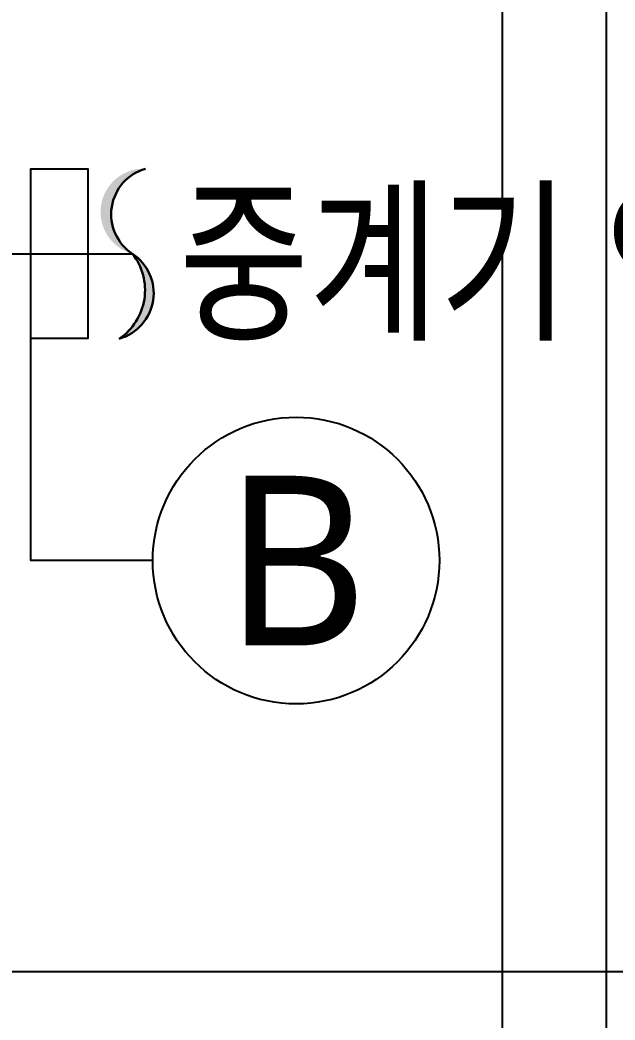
# Model space of a CAD drawing. Header units: millimetres. Extents: x 8533 to 164433, y 5768 to 115327.
# Drawn here: x 104197 to 105573, y 25303 to 27613 of the extents above; entities that cross this region are included whole.
import ezdxf
from ezdxf.enums import TextEntityAlignment as Align

# ---------------------------------------------------------------- set-up
doc = ezdxf.new("R2010")
doc.units = ezdxf.units.MM
doc.header["$LTSCALE"] = 250
doc.linetypes.add('HIDDENX2', pattern=[19.05, 12.7, -6.35])
for name, color, linetype in [('03_G_ENP_문자', 2, 'Continuous'), ('05_G-ENP_치수', 1, 'Continuous'), ('ARC', 8, 'Continuous'), ('FTEXT', 2, 'Continuous'), ('p', 3, 'Continuous'), ('전실제연_인버터', 3, 'Continuous')]:
    doc.layers.add(name, color=color, linetype=linetype)
doc.layers.add('10_G-ENP_매립관', color=80, linetype='HIDDENX2', lineweight=30)
doc.styles.add('DM', font='')
doc.styles.add('G-ENP', font='')
doc.styles.get('DM').set_extended_font_data('Malgun Gothic')
doc.styles.get('G-ENP').set_extended_font_data('Malgun Gothic')

# ---------------------------------------------------------------- blocks, each defined once
blk = doc.blocks.new('G-ENP 물결')
at = {"layer": '10_G-ENP_매립관', "linetype": 'ByBlock'}
h = blk.add_hatch(color=256, dxfattribs=at)
h.paths.add_polyline_path([(61.5, -398.8, -0.641696), (0, 0, 0.892931)])
h.paths.add_polyline_path([(0, 0, 0.641696), (-61.5, 398.8, -0.435564)])
blk.add_lwpolyline([(-61.5, 398.8, -0.641696), (0, 0, 0.641696), (61.5, -398.8, 0.641696)], format="xyb", dxfattribs=at)
blk.add_arc((-216.2, 170.8), 275.5, 321.6941, 55.8389, dxfattribs=at)

msp = doc.modelspace()

# ---------------------------------------------------------------- linework, layer by layer
at = {"layer": '05_G-ENP_치수', "ltscale": 0.5, "elevation": 0}
msp.add_lwpolyline([(104504.3, 26364.4), (104222, 26364.4), (104222, 27269.4), (104354.3, 27269.4), (104354.3, 26877.4), (104222, 26877.4)], dxfattribs=at)
at = {"layer": '05_G-ENP_치수'}
msp.add_circle((104835.4, 26364.4), 331.2, dxfattribs=at)
at = {"layer": 'ARC'}
msp.add_line((19210.6, 25415.1), (124753.6, 25415.1), dxfattribs=at)
at = {"layer": 'p', "color": 4, "linetype": 'Continuous'}
msp.add_line((105312.4, 15017.4), (105312.4, 91125.6), dxfattribs=at)
at = {"layer": 'p', "color": 1}
msp.add_line((105552.7, 15017.4), (105552.7, 91125.6), dxfattribs=at)
at = {"layer": '전실제연_인버터'}
msp.add_line((104102.2, 27073.4), (104457.1, 27073.4), dxfattribs=at)

# ---------------------------------------------------------------- block references
at = {"layer": '10_G-ENP_매립관', "linetype": 'ByBlock', "xscale": -0.4923664550667192, "yscale": 0.4923664550667192, "zscale": 0.4923664550667192, "rotation": 180}
msp.add_blockref('G-ENP 물결', (104457.1, 27073.4), dxfattribs=at)

# ---------------------------------------------------------------- texts
at = {"layer": '03_G_ENP_문자', "color": 0, "style": 'G-ENP'}
msp.add_text('B', height=392, dxfattribs=at).set_placement((104835.4, 26364.4), align=Align.MIDDLE)
at = {"layer": 'FTEXT', "style": 'DM', "width": 0.8}
msp.add_text('중계기 연결.', height=300, dxfattribs=at).set_placement((104564.3, 27054.4), align=Align.MIDDLE_LEFT)

doc.saveas('drawing.dxf')
